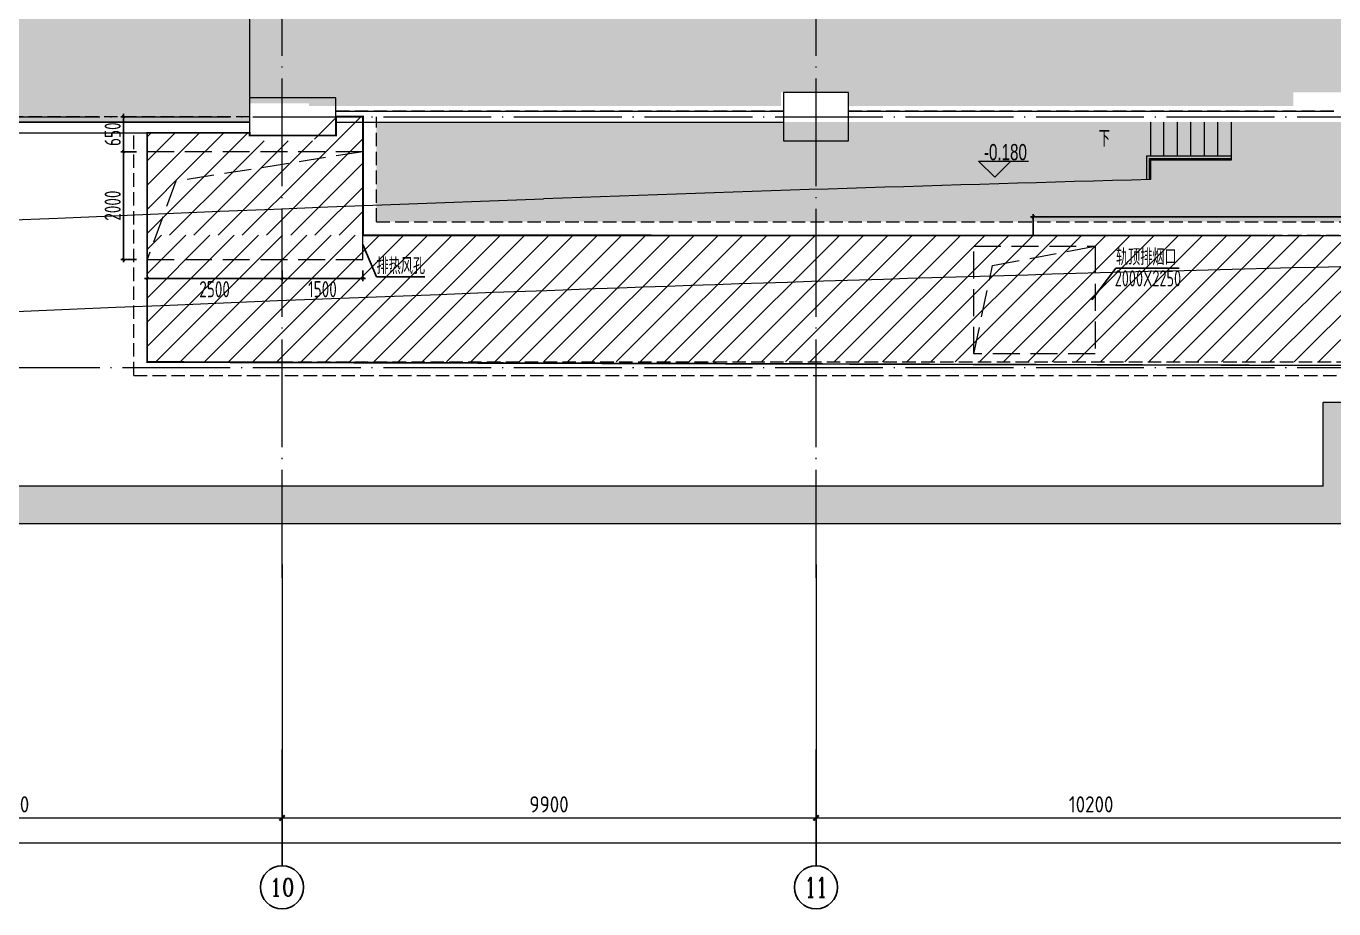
# Model space of a CAD drawing. Extents: x 4 to 13611208, y -605838 to 574722.
# Drawn here: x 13182854 to 13207097, y -28853 to -12481 of the extents above; entities that cross this region are included whole.
import ezdxf
from ezdxf.enums import TextEntityAlignment as Align

# ---------------------------------------------------------------- set-up
doc = ezdxf.new("R2010")
doc.units = 0
doc.header["$LTSCALE"] = 1000
doc.header["$MEASUREMENT"] = 0
doc.linetypes.add('DASH', pattern=[0.35, 0.25, -0.1])
doc.linetypes.add('DOTE', pattern=[2.4200000000000004, 2, -0.2, 0.02, -0.2])
for name, color, linetype, lineweight in [('1-环控专业', 8, 'Continuous', 5), ('SDF-风管', 3, 'Continuous', 20), ('建筑底图', 8, 'Continuous', 13)]:
    doc.layers.add(name, color=color, linetype=linetype, lineweight=lineweight)
for name, color, linetype in [('AXIS', 3, 'Continuous'), ('AXIS_TEXT', 7, 'Continuous'), ('SDF-标注', 7, 'Continuous')]:
    doc.layers.add(name, color=color, linetype=linetype)
doc.styles.add('67', font='gbenor.shx', dxfattribs={"width": 0.7, "bigfont": 'hztxt.shx'})
doc.styles.add('_TCH_AXIS', font='COMPLEX', dxfattribs={"bigfont": 'GBCBIG'})
doc.styles.add('C', font='HZTXT_E', dxfattribs={"width": 0.7, "bigfont": 'HZTXT'})
doc.styles.add('COMPLEX', font='hztxt_e.shx', dxfattribs={"width": 0.6, "bigfont": 'HZTXT.shx'})
doc.styles.add('DIM_FONT', font='gbenor.shx', dxfattribs={"bigfont": 'gbcbig.shx'})
doc.styles.add('du', font='gbenor.shx', dxfattribs={"width": 0.8, "bigfont": 'hztxt.shx'})
doc.dimstyles.new('67', dxfattribs={"dimscale": 100, "dimtxt": 3, "dimasz": 0.5, "dimexe": 0.5, "dimexo": 2, "dimgap": 0.5, "dimtad": 2, "dimdec": 0, "dimrnd": 5, "dimzin": 0, "dimdsep": 46, "dimtxsty": 'du', "dimblk": 'ARCHTICK', "dimcen": 0, "dimdle": 0.5, "dimclrd": 256, "dimclre": 256, "dimclrt": 256, "dimazin": 0, "dimtfac": 1, "dimtdec": 0, "dimtix": 1, "dimtmove": 2, "dimatfit": 3, "dimfxl": 100, "dimtolj": 1, "dimtzin": 0, "dimlwd": -1, "dimlwe": -1, "dimarcsym": 0})
doc.dimstyles.new('_TCH_ARCH&&100', dxfattribs={"dimtxt": 300, "dimasz": 100, "dimexe": 100, "dimexo": 100, "dimgap": 100, "dimtad": 1, "dimdec": 0, "dimzin": 0, "dimdsep": 46, "dimtxsty": 'DIM_FONT', "dimblk": 'ARCHTICK', "dimcen": 0.09, "dimclrd": 3, "dimclre": 3, "dimclrt": 7, "dimaunit": 1, "dimazin": 2, "dimtfac": 1, "dimtdec": 0, "dimtix": 1, "dimtmove": 2, "dimatfit": 3, "dimfxl": 1, "dimtolj": 1, "dimtzin": 0, "dimlwd": 18, "dimlwe": 18, "dimarcsym": 0})
pattern_1 = [(90, (793255.255710341, 9.353971108794212e-08), (-329.9556, 2.020395347003722e-14), [190.5, -381]), (210, (793255.255710341, 9.353971108794212e-08), (164.9777999999999, -285.7499317209367), [190.5, -381]), (150, (793255.255710341, 190.5000000935397), (-164.9778000000001, -285.7499317209367), [190.5, -381])]
pattern_2 = [(45, (0, 0), (-224.5064030267288, 224.5064030267288), [])]
pattern_3 = [(90, (793255.255710341, 9.354334906674922e-08), (-329.9556, 2.020395347003722e-14), [190.5, -381]), (210, (793255.255710341, 9.354334906674922e-08), (164.9777999999999, -285.7499317209367), [190.5, -381]), (150, (793255.255710341, 190.5000000935433), (-164.9778000000001, -285.7499317209367), [190.5, -381])]

# ---------------------------------------------------------------- blocks, each defined once
blk = doc.blocks.new('_ArchTick')
at = {"color": 0, "linetype": 'ByBlock', "const_width": 0.4}
blk.add_lwpolyline([(-0.5, -0.5), (0.5, 0.5)], dxfattribs=at)
blk = doc.blocks.new('*D1363')
at = {"layer": 'AXIS', "color": 3, "lineweight": 18}
for p, q in [((13177397.40142891, -22465.24999990696), (13177397.40142891, -27264.49999990631)), ((13187597.36620496, -22465.24999990677), (13187597.36620496, -27264.49999990631)), ((13177397.40142891, -27164.49999990631), (13187597.36620496, -27164.49999990631))]:
    blk.add_line(p, q, dxfattribs=at)
at = {"layer": 'AXIS', "color": 3, "lineweight": 18, "xscale": 100, "yscale": 100, "zscale": 100, "rotation": 180}
blk.add_blockref('_ArchTick', (13177397.40142891, -27164.49999990631), dxfattribs=at)
at = {"layer": 'AXIS', "color": 3, "lineweight": 18, "xscale": 100, "yscale": 100, "zscale": 100}
blk.add_blockref('_ArchTick', (13187597.36620496, -27164.49999990631), dxfattribs=at)
at = {"layer": 'AXIS', "color": 7, "insert": (13182497.38381694, -26914.49999990631), "char_height": 300, "attachment_point": 5, "style": 'DIM_FONT'}
blk.add_mtext('\\A1;10200', dxfattribs=at)
blk = doc.blocks.new('*D1362')
at = {"layer": 'AXIS', "color": 3, "lineweight": 18}
for p, q in [((13187597.36620496, -22465.24999990677), (13187597.36620496, -27264.49999990613)), ((13197497.36620495, -22465.24999990659), (13197497.36620495, -27264.49999990613)), ((13187597.36620496, -27164.49999990613), (13197497.36620495, -27164.49999990613))]:
    blk.add_line(p, q, dxfattribs=at)
at = {"layer": 'AXIS', "color": 3, "lineweight": 18, "xscale": 100, "yscale": 100, "zscale": 100, "rotation": 180}
blk.add_blockref('_ArchTick', (13187597.36620496, -27164.49999990613), dxfattribs=at)
at = {"layer": 'AXIS', "color": 3, "lineweight": 18, "xscale": 100, "yscale": 100, "zscale": 100}
blk.add_blockref('_ArchTick', (13197497.36620495, -27164.49999990613), dxfattribs=at)
at = {"layer": 'AXIS', "color": 7, "insert": (13192547.36620496, -26914.49999990613), "char_height": 300, "attachment_point": 5, "style": 'DIM_FONT'}
blk.add_mtext('\\A1;9900', dxfattribs=at)
blk = doc.blocks.new('*D1361')
at = {"layer": 'AXIS', "color": 3, "lineweight": 18}
for p, q in [((13197497.36620495, -22465.24999990659), (13197497.36620495, -27264.49999990594)), ((13207697.36620975, -22465.24999990641), (13207697.36620975, -27264.49999990594)), ((13197497.36620495, -27164.49999990594), (13207697.36620975, -27164.49999990594))]:
    blk.add_line(p, q, dxfattribs=at)
at = {"layer": 'AXIS', "color": 3, "lineweight": 18, "xscale": 100, "yscale": 100, "zscale": 100, "rotation": 180}
blk.add_blockref('_ArchTick', (13197497.36620495, -27164.49999990594), dxfattribs=at)
at = {"layer": 'AXIS', "color": 3, "lineweight": 18, "xscale": 100, "yscale": 100, "zscale": 100}
blk.add_blockref('_ArchTick', (13207697.36620975, -27164.49999990594), dxfattribs=at)
at = {"layer": 'AXIS', "color": 7, "insert": (13202597.36620735, -26914.49999990594), "char_height": 300, "attachment_point": 5, "style": 'DIM_FONT'}
blk.add_mtext('\\A1;10200', dxfattribs=at)
blk = doc.blocks.new('*D1348')
at = {"layer": 'AXIS', "color": 3, "lineweight": 18}
for p, q in [((13170947.36620495, -22465.24999990768), (13170947.36620495, -27728.99999999441)), ((13300397.36620495, -22465.24999990626), (13300397.36620495, -27728.99999999441)), ((13170947.36620495, -27628.99999999441), (13300397.36620495, -27628.99999999441))]:
    blk.add_line(p, q, dxfattribs=at)
at = {"layer": 'AXIS', "color": 3, "lineweight": 18, "xscale": 100, "yscale": 100, "zscale": 100, "rotation": 180}
blk.add_blockref('_ArchTick', (13170947.36620495, -27628.99999999441), dxfattribs=at)
at = {"layer": 'AXIS', "color": 3, "lineweight": 18, "xscale": 100, "yscale": 100, "zscale": 100}
blk.add_blockref('_ArchTick', (13300397.36620495, -27628.99999999441), dxfattribs=at)
at = {"layer": 'AXIS', "color": 7, "insert": (13235672.36620495, -27378.99999999441), "char_height": 300, "attachment_point": 5, "style": 'DIM_FONT'}
blk.add_mtext('\\A1;129450', dxfattribs=at)
blk = doc.blocks.new('_FZH')
blk.add_lwpolyline([(-0.5, -0.5), (0.5, -0.5), (0.5000000000000001, 0.5), (-0.4999999999999999, 0.5)], close=True)
blk = doc.blocks.new('_AXISO')
blk.add_circle((0, 0), 0.5)
at = {"layer": 'AXIS_TEXT', "style": 'COMPLEX', "width": 1.041666666666667}
blk.add_attdef('A', text='', height=0.56, dxfattribs=at).set_placement((-0.25, -0.28), (0.25, -0.28), align=Align.FIT)
blk = doc.blocks.new('*D656')
at = {"layer": 'SDF-标注', "ltscale": 0.5, "transparency": 16777216}
for p, q in [((13201522.36620496, -16360.25981072668), (13201522.36620496, -15967.9000931154)), ((13260272.36620496, -16360.25981072668), (13260272.36620496, -15967.9000931154)), ((13201472.36620496, -16017.9000931154), (13260322.36620496, -16017.9000931154))]:
    blk.add_line(p, q, dxfattribs=at)
at = {"layer": 'SDF-标注', "ltscale": 0.5, "transparency": 16777216, "xscale": 50, "yscale": 50, "zscale": 50, "rotation": 180}
blk.add_blockref('_ArchTick', (13201522.36620496, -16017.9000931154), dxfattribs=at)
at = {"layer": 'SDF-标注', "ltscale": 0.5, "transparency": 16777216, "xscale": 50, "yscale": 50, "zscale": 50}
blk.add_blockref('_ArchTick', (13260272.36620496, -16017.9000931154), dxfattribs=at)
at = {"layer": 'SDF-标注', "ltscale": 0.5, "transparency": 16777216, "insert": (13230897.36620496, -15817.9000931154), "char_height": 300, "attachment_point": 5, "style": 'du'}
blk.add_mtext('\\A1;58750', dxfattribs=at)
blk = doc.blocks.new('*D1395')
at = {"layer": 'SDF-标注', "ltscale": 0.5, "transparency": 16777216}
for p, q in [((13185047.36620488, -17160.62990536327), (13187647.36620496, -17160.62990536327)), ((13185097.36620488, -17010.25981072657), (13185097.36620488, -17210.62990536327)), ((13187597.36620496, -17010.25981072653), (13187597.36620496, -17210.62990536327))]:
    blk.add_line(p, q, dxfattribs=at)
at = {"layer": 'SDF-标注', "ltscale": 0.5, "transparency": 16777216, "xscale": 50, "yscale": 50, "zscale": 50, "rotation": 180}
blk.add_blockref('_ArchTick', (13185097.36620488, -17160.62990536327), dxfattribs=at)
at = {"layer": 'SDF-标注', "ltscale": 0.5, "transparency": 16777216, "xscale": 50, "yscale": 50, "zscale": 50}
blk.add_blockref('_ArchTick', (13187597.36620496, -17160.62990536327), dxfattribs=at)
at = {"layer": 'SDF-标注', "ltscale": 0.5, "transparency": 16777216, "insert": (13186347.36620492, -17360.62990536327), "char_height": 300, "attachment_point": 5, "style": 'du'}
blk.add_mtext('\\A1;2500', dxfattribs=at)
blk = doc.blocks.new('*D1396')
at = {"layer": 'SDF-标注', "ltscale": 0.5, "transparency": 16777216}
for p, q in [((13187547.36620496, -17160.62990536327), (13189147.36620898, -17160.62990536327)), ((13187597.36620496, -17010.25981072653), (13187597.36620496, -17210.62990536327)), ((13189097.36620898, -17010.25981072616), (13189097.36620898, -17210.62990536327))]:
    blk.add_line(p, q, dxfattribs=at)
at = {"layer": 'SDF-标注', "ltscale": 0.5, "transparency": 16777216, "xscale": 50, "yscale": 50, "zscale": 50, "rotation": 180}
blk.add_blockref('_ArchTick', (13187597.36620496, -17160.62990536327), dxfattribs=at)
at = {"layer": 'SDF-标注', "ltscale": 0.5, "transparency": 16777216, "xscale": 50, "yscale": 50, "zscale": 50}
blk.add_blockref('_ArchTick', (13189097.36620898, -17160.62990536327), dxfattribs=at)
at = {"layer": 'SDF-标注', "ltscale": 0.5, "transparency": 16777216, "insert": (13188347.36620697, -17360.62990536327), "char_height": 300, "attachment_point": 5, "style": 'du'}
blk.add_mtext('\\A1;1500', dxfattribs=at)
blk = doc.blocks.new('*D1397')
at = {"layer": 'SDF-标注', "ltscale": 0.5, "transparency": 16777216}
for p, q in [((13184897.36637817, -14160.26091447416), (13184608, -14160.26091447416)), ((13184658, -14860.25981072656), (13184658, -14110.26091447416)), ((13184897.36620488, -14810.25981072656), (13184608, -14810.25981072656))]:
    blk.add_line(p, q, dxfattribs=at)
at = {"layer": 'SDF-标注', "ltscale": 0.5, "transparency": 16777216, "xscale": 50, "yscale": 50, "zscale": 50}
for p, rotation in [((13184658, -14160.26091447416), 90), ((13184658, -14810.25981072656), 270)]:
    blk.add_blockref('_ArchTick', p, dxfattribs=dict(at, rotation=rotation))
at = {"layer": 'SDF-标注', "ltscale": 0.5, "transparency": 16777216, "insert": (13184458, -14485.26036259824), "char_height": 300, "attachment_point": 5, "rotation": 90, "style": 'du'}
blk.add_mtext('\\A1;650', dxfattribs=at)
blk = doc.blocks.new('*D1398')
at = {"layer": 'SDF-标注', "ltscale": 0.5, "transparency": 16777216}
for p, q in [((13184658, -14760.25981072656), (13184658, -16860.25981072616)), ((13184897.36620488, -14810.25981072656), (13184608, -14810.25981072656)), ((13184897.36620488, -16810.25981072616), (13184608, -16810.25981072616))]:
    blk.add_line(p, q, dxfattribs=at)
at = {"layer": 'SDF-标注', "ltscale": 0.5, "transparency": 16777216, "xscale": 50, "yscale": 50, "zscale": 50}
for p, rotation in [((13184658, -14810.25981072656), 90), ((13184658, -16810.25981072616), 270)]:
    blk.add_blockref('_ArchTick', p, dxfattribs=dict(at, rotation=rotation))
at = {"layer": 'SDF-标注', "ltscale": 0.5, "transparency": 16777216, "insert": (13184458, -15810.25981072424), "char_height": 300, "attachment_point": 5, "rotation": 90, "style": 'du'}
blk.add_mtext('\\A1;2000', dxfattribs=at)

msp = doc.modelspace()

# ---------------------------------------------------------------- hatches: boundary and pattern name
at = {"layer": '建筑底图'}
h = msp.add_hatch(dxfattribs=at)
h.set_pattern_fill('钢筋混凝土', color=8, scale=100, style=0)
h.set_pattern_definition([(45, (793255.255710341, 9.353971108794212e-08), (-176.7766952966369, 176.7766952966369), []), (49.99999999999999, (793255.255710341, 9.353971108794212e-08), (717.2601826007534, -62.75213498259511), [75, -825]), (355, (793255.255710341, 9.353971108794212e-08), (-138.751333613, 752.1921337000118), [60, -660]), (100.4514, (793315.0273903403, -5.229339906480163), (578.5093817140216, 689.4395420609536), [63.74019000000001, -701.142112]), (46.18420000000001, (793255.255710341, 200.0000000935397), (1067.241048625644, -165.5190143290181), [112.5, -1237.5]), (96.6356, (793344.1924553402, 186.2066930935252), (934.6627055487033, 974.1178709004417), [95.610288, -1051.713]), (351.1842, (793255.255710341, 200.0000000935397), (934.6619451336272, 974.1186009253246), [90, -990]), (21, (793355.255710341, 150.0000000935397), (596.9070521184617, -402.6188906653388), [75, -825]), (326.0000000000001, (793355.255710341, 150.0000000935397), (243.3153319215817, 725.150045046853), [60, -660]), (71.4514, (793404.9979433417, 116.4483940935461), (840.22262858149, 322.5304967099524), [63.74019000000001, -701.142112]), (37.50000000000001, (793255.255710341, 9.353971108794212e-08), (12.15985531729067, 332.8938538313115), [0, -652, 0, -670, 0, -662.5]), (7.499999999999999, (793255.255710341, 9.353971108794212e-08), (263.0695374421486, 394.4117118823602), [0, -382, 0, -637, 0, -252.5]), (327.5, (793032.255710341, 9.353971108794212e-08), (533.822436172409, -22.55487173437976), [0, -250, 0, -780, 0, -1035]), (317.5, (792932.255710341, 9.353971108794212e-08), (583.1861693423863, 100.1049823323177), [0, -325, 0, -518, 0, -735])])
h.paths.add_polyline_path([(13122497.36620419, -13710.25820126227), (13121697.36620419, -13710.25820065587), (13121697.36620419, -15460.25820067333), (13121787.35943087, -17303.43082102417), (13122586.46983724, -17265.69239822362), (13122497.36620419, -15440.73975604289)])
h.paths.add_polyline_path([(13121697.36620419, -4210.258200814424), (13122497.36620419, -4210.258200716286), (13122497.36620419, -2478.869270568539), (13122573.51881668, -843.4888065858395), (13121774.38467709, -806.2766383931157), (13121697.36620419, -2460.250577065919)])
h.paths.add_polyline_path([(13168947.36620496, -21010.2592780806), (13168947.36620496, -21710.2592780806), (13207597.36620495, -21710.2592780806), (13207597.36620495, -20160.2592780806), (13281197.3662227, -20160.2592780806), (13281197.3662227, -19460.2592780806), (13206897.36620495, -19460.2592780806), (13206897.36620495, -21010.2592780806)])
h.paths.add_polyline_path([(13168947.36620496, 3789.739490638894), (13168947.36620496, 3089.739490638894), (13206897.36620495, 3089.739490638894), (13206897.36620495, 1539.739490638894), (13281197.3662227, 1539.739490638894), (13281197.3662227, 2239.73949063773), (13207597.36620495, 2239.739490638894), (13207597.36620495, 3789.739490638894)])
h.paths.add_polyline_path([(13473697.36620495, -4551.354639497644), (13472897.36620495, -4551.354639497877), (13472897.36620495, -13160.2582006767), (13473697.36620495, -13160.25820067694)])
h.paths.add_polyline_path([(13473697.36620495, 2261.890516709012), (13472897.36620495, 2261.890516709012), (13472897.36620495, 2248.645360501891), (13473697.36620495, 2248.645360501774)])
h.paths.add_polyline_path([(13354022.36620496, 889.7394907393027), (13354022.36620496, 1039.739490739303), (13354172.36620496, 1039.739490739303), (13354172.36620496, 889.7394907394773), (13376672.36620316, 889.7394907708513), (13376672.36620316, 1039.739490770851), (13376822.36620316, 1039.739490770851), (13376822.36620317, 889.7394907710259), (13398547.36620317, 889.7394908013521), (13398547.36620317, 1039.739490801294), (13398697.36620317, 1039.739490801294), (13398697.36620317, 889.7394908015267), (13422497.36620496, 889.7394908347051), (13422497.36620496, 1089.739490834705), (13453297.36620495, 1089.739490877662), (13453297.36620495, 1789.739490877371), (13421797.36620496, 1789.739490833541), (13421797.36620496, 1589.739490833541), (13349146.25571034, 1589.739490732376), (13349146.25571034, 889.7394907324924)])
h.paths.add_polyline_path([(13332922.36620316, 889.7394907099078), (13332922.36620317, 1039.739490709908), (13333072.36620317, 1039.739490709908), (13333072.36620316, 889.7394907101407), (13349146.25571034, 889.7394907324924), (13349146.25571034, 1589.739490732376), (13311597.3662227, 1589.739490680106), (13311597.3662227, 889.7394906802801)])
h.paths.add_polyline_path([(13332922.36619556, -18960.2586803427), (13332922.36619556, -18810.25868034275), (13311597.3662227, -18810.25893015671), (13311597.3662227, -19510.25893015688), (13349146.25571034, -19510.25849028636), (13349146.25571034, -18810.25849028624), (13333072.36619556, -18810.25867858552), (13333072.36619556, -18960.2586803427)])
h.paths.add_polyline_path([(13376672.36619555, -18960.25868034275), (13376672.36619555, -18810.25816782867), (13354172.36619734, -18810.25843140733), (13354172.36619734, -18960.25868034275), (13354022.36619734, -18960.25868034275), (13354022.36619734, -18810.2584331645), (13349146.25571034, -18810.25849028624), (13349146.25571034, -19510.25849028636), (13438197.36620496, -19510.25744708761), (13438197.36620496, -19710.25744708761), (13453297.36620495, -19710.25727019669), (13453297.36620496, -19010.25727019686), (13438897.36620496, -19010.2574388872), (13438897.36620496, -18810.2574388872), (13436422.61763484, -18810.25746787793), (13436422.61763485, -18960.25868034275), (13436272.61763484, -18960.25868034275), (13436272.61763484, -18810.25746963511), (13433472.0244257, -18810.25750244292), (13433472.0244257, -18960.25868034275), (13433322.0244257, -18960.25868034275), (13433322.0244257, -18810.25750420016), (13430973.36619734, -18810.25753171375), (13430973.36619734, -18960.25868034275), (13430823.36619734, -18960.25868034275), (13430823.36619734, -18810.25753347093), (13420572.36619787, -18810.2576535574), (13420572.36619787, -18960.2576535574), (13420422.36619787, -18960.2576535574), (13420422.36619787, -18810.25765531458), (13376822.36619555, -18810.25816607149), (13376822.36619555, -18960.25868034275)])
h = msp.add_hatch(dxfattribs=at)
h.set_pattern_fill('HEX', color=8, scale=200, angle=90, style=0)
h.set_pattern_definition(pattern_1)
h.paths.add_polyline_path([(13215197.36620498, -8260.258851945691), (13215197.36620498, -12260.25885194569), (13211197.36620498, -12260.25885194569), (13211197.36620498, -8260.258851945691)], flags=16)
h.paths.add_polyline_path([(13185097.09727097, -3760.259810726566), (13186997.40145119, -3760.259810726566), (13186997.40145119, -3660.259810726566), (13177997.40145119, -3660.258200482524), (13177997.40145119, -4010.259758424771), (13176997.40142892, -4010.259758424771), (13176997.40142892, -13910.25741135242), (13177997.40142855, -13910.25741135242), (13177997.40142855, -14260.25741135242), (13186997.40140459, -14260.25981072657), (13186997.40140459, -13910.25981072668), (13188097.40140459, -13910.25981072668), (13188097.4014046, -13960.25944661541), (13196847.36620462, -13960.25820061791), (13196847.3662046, -13710.25820061885), (13198097.36620497, -13710.25820063456), (13198097.36620492, -13960.25820060278), (13206347.36620458, -13960.2582006029), (13206347.36620458, -13710.2590513145), (13207497.36620493, -13710.25905131298), (13207497.36620494, -13960.25820059964), (13214797.36620501, -13960.25820058287), (13214797.62177637, -13710.25908148574), (13215997.36620496, -13710.25911072671), (13215997.36620499, -13960.25820058974), (13221897.36620501, -13960.25820062385), (13221897.36620505, -13710.25911071996), (13223097.36620495, -13710.25911072671), (13223097.36620501, -13960.25820058206), (13230197.3662046, -13960.25820062874), (13230197.36620459, -13910.25908195827), (13230197.36620459, -4010.258200366225), (13230197.3662046, -3960.258200370998), (13223097.36620495, -3960.258200392534), (13223097.36620495, -4210.258200386364), (13221897.36620495, -4210.258200386364), (13221897.36620495, -3960.258200394979), (13215997.36620495, -3960.258200404875), (13215997.36620495, -4210.258200386714), (13214797.36620498, -4210.258200388227), (13214797.36620497, -3960.258200408018), (13208297.36620974, -3960.258200406097), (13208297.36620974, -4210.258230455453), (13207097.36620975, -4210.258230461215), (13207097.36620467, -3860.259311080386), (13198097.36619416, -3860.259311102389), (13198097.36619923, -4210.258200444106), (13196897.36619923, -4210.258200436074), (13196897.36619923, -3960.258200436539), (13192997.40144607, -3960.258200444514), (13192997.40144607, -6710.25814800692), (13185097.09727097, -6710.25814800692)])
h = msp.add_hatch(dxfattribs=at)
h.set_pattern_fill('HEX', color=8, scale=200, angle=90, style=0)
h.set_pattern_definition(pattern_3)
h.paths.add_polyline_path([(13215197.36620498, -8260.258851945688), (13215197.36620498, -12260.25885194569), (13211197.36620498, -12260.25885194569), (13211197.36620498, -8260.258851945688)], flags=16)
h.paths.add_polyline_path([(13185097.36620488, -3760.259810726561), (13186997.40145119, -3760.259810726562), (13186997.40145119, -3660.259810726562), (13177997.40145119, -3660.25820048252), (13177997.40145119, -4010.259758424767), (13176997.40142892, -4010.259758424767), (13176997.40142892, -13910.25741135241), (13177997.40142855, -13910.25741135241), (13177997.40142855, -14260.25741135241), (13186997.40140459, -14260.25981072656), (13186997.40140459, -13910.25981072668), (13188097.40140459, -13910.25981072668), (13188097.4014046, -13960.25944661541), (13196847.36620462, -13960.25820061791), (13196847.3662046, -13710.25820061884), (13198097.36620497, -13710.25820063456), (13198097.36620492, -13960.25820060278), (13206347.36620458, -13960.25820060289), (13206347.36620458, -13710.25905131449), (13207497.36620493, -13710.25905131298), (13207497.36620494, -13960.25820059963), (13214797.36620501, -13960.25820058287), (13214797.62177637, -13710.25908148574), (13215997.36620496, -13710.2591107267), (13215997.36620499, -13960.25820058974), (13221897.36620501, -13960.25820062385), (13221897.36620505, -13710.25911071995), (13223097.36620495, -13710.2591107267), (13223097.36620501, -13960.25820058205), (13230197.3662046, -13960.25820062874), (13230197.36620459, -13910.25908195827), (13230197.36620459, -4010.258200366221), (13230197.3662046, -3960.258200370994), (13223097.36620495, -3960.258200392531), (13223097.36620495, -4210.258200386361), (13221897.36620495, -4210.258200386361), (13221897.36620495, -3960.258200394976), (13215997.36620495, -3960.258200404871), (13215997.36620495, -4210.25820038671), (13214797.36620498, -4210.258200388223), (13214797.36620497, -3960.258200408014), (13208297.36620974, -3960.258200406068), (13208297.36620974, -4210.258230455423), (13207097.36620975, -4210.258230461197), (13207097.36620467, -3860.259311080361), (13198097.36619416, -3860.259311102382), (13198097.36619923, -4210.258200444103), (13196897.36619923, -4210.25820043607), (13196897.36619923, -3960.258200436536), (13192997.40144607, -3960.258200444521), (13192997.40144607, -6460.259810726682), (13185097.36620488, -6460.259810726681)])
at = {"layer": '建筑底图', "linetype": 'DASH'}
h = msp.add_hatch(dxfattribs=at)
h.set_pattern_fill('ANSI31', color=8, scale=200, style=0)
h.set_pattern_definition(pattern_2)
h.paths.add_polyline_path([(13189097.36620898, -15160.25981072657), (13189097.36620898, -14160.25981072668), (13188197.40140497, -14160.25820063171), (13188197.40140497, -14610.25981072668), (13186997.40140496, -14610.25981072668), (13186997.40140496, -14460.25659119297), (13185097.36620693, -14460.25659119297), (13185097.36620283, -15160.25981072657)])
at = {"layer": '建筑底图'}
h = msp.add_hatch(dxfattribs=at)
h.set_pattern_fill('HEX', color=8, scale=200, angle=90, style=0)
h.set_pattern_definition(pattern_1)
h.paths.add_polyline_path([(13230197.36622487, -16110.25988372561), (13189347.36620898, -16110.25988372561), (13189347.36620898, -14260.25981072837), (13230197.36620491, -14260.25820056489)])
h = msp.add_hatch(dxfattribs=at)
h.set_pattern_fill('HEX', color=8, scale=200, angle=90, style=0)
h.set_pattern_definition(pattern_3)
h.paths.add_polyline_path([(13230197.36622487, -16110.2598837256), (13189347.36620898, -16110.2598837256), (13189347.36620898, -14260.25981072836), (13230197.36620491, -14260.25820056489)])
at = {"layer": '建筑底图', "linetype": 'DASH'}
h = msp.add_hatch(dxfattribs=at)
h.set_pattern_fill('ANSI31', color=8, scale=200, style=0)
h.set_pattern_definition(pattern_2)
h.paths.add_polyline_path([(13189097.36620898, -16360.26036519621), (13185097.36620488, -16360.26036519621), (13185097.36620488, -15160.25981072657), (13189097.36620898, -15160.25981072657)])
h = msp.add_hatch(dxfattribs=at)
h.set_pattern_fill('ANSI31', color=8, scale=200, style=0)
h.set_pattern_definition([(45, (793255.255710341, 9.353971108794212e-08), (-224.5064030267288, 224.5064030267288), [])])
h.paths.add_polyline_path([(13265397.36620496, -18710.25946875202), (13265397.36620496, -16360.25947137165), (13185097.36620283, -16360.26040034048), (13185097.36620693, -18710.26040034048)])
h = msp.add_hatch(dxfattribs=at)
h.set_pattern_fill('ANSI31', color=8, scale=200, style=0)
h.set_pattern_definition([(45, (793255.255710341, 9.354334906674922e-08), (-224.5064030267288, 224.5064030267288), [])])
h.paths.add_polyline_path([(13265397.36620496, -18710.25946875199), (13265397.36620496, -16360.25947137166), (13185097.36620283, -16360.26040034048), (13185097.36620693, -18710.26040034048)])

# ---------------------------------------------------------------- linework, layer by layer
at = {"layer": '1-环控专业', "color": 8, "linetype": 'DASH'}
for p, q in [((13189097.36620898, -16360.26036519621), (13189097.36620898, -14160.2582006302)), ((13184847.36620488, -18960.26040326868), (13184847.36620488, -14460.25659119734)), ((13185097.36620488, -18710.26040034002), (13185097.36620488, -14460.25659119693))]:
    msp.add_line(p, q, dxfattribs=at)
at = {"layer": 'AXIS'}
for p, q in [((13187597.36620496, -25898.00000000411), (13187597.36620496, -28052.5)), ((13197497.36620495, -25898.00000000473), (13197497.36620495, -28052.5))]:
    msp.add_line(p, q, dxfattribs=at)
at = {"layer": 'SDF-标注', "ltscale": 0.5}
for p, q in [((13189347.40536584, -17133.66384974692), (13189093, -16529.75981072657)), ((13203056.37895516, -16968.6638500953), (13202611.83979427, -17560.25981072668)), ((13203056.37895516, -16968.6638500953), (13204231.67551024, -16968.6638500953)), ((13189347.40536584, -17133.66384974692), (13190244, -17133.66384974692))]:
    msp.add_line(p, q, dxfattribs=at)
at = {"layer": 'SDF-风管', "const_width": 35}
msp.add_lwpolyline([(13185097.09488506, -14460.2565908485), (13186997.13013173, -14460.2565908464), (13186997.13013173, -14510.26061557938), (13188597.13013173, -14510.26061557938), (13188597.13013173, -14160.26061557938), (13189097.09488916, -14160.25820028182), (13189097.09491493, -16360.26036484784), (13265397.09488513, -16360.25947102322), (13265397.09488514, -18710.25946809468), (13185097.09488506, -18710.26039999165), (13185097.09488506, -14460.2565908485)], dxfattribs=at)
at = {"layer": '建筑底图', "color": 8, "linetype": 'DOTE'}
for p, q in [((13187597.36620496, -22710.2592780806), (13187597.36620496, 3889.739490877837)), ((13197497.36620495, -22710.2592780806), (13197497.36620495, 3889.739490877837)), ((13119297.36620771, -14160.25981072657), (13232280.86620496, -14160.25981072657)), ((13119297.36620771, -18810.25981072657), (13332922.36619556, -18810.25981072662))]:
    msp.add_line(p, q, dxfattribs=at)
at = {"layer": '建筑底图', "color": 8}
for p, q in [((13188597.40145155, -14060.2598107303), (13196897.36620494, -14060.25981072371)), ((13198097.36620497, -14060.25981072667), (13207097.36620975, -14060.25981072166)), ((13177997.40142892, -14260.25659121002), (13186997.40145155, -14260.25659119539)), ((13188597.40145155, -14260.25981072966), (13196897.36620494, -14260.25981072593)), ((13203697.36617564, -14260.2597288547), (13203697.36620976, -14885.26303141261)), ((13203947.36631297, -14885.26303141261), (13203947.36631297, -14260.26303138753)), ((13204197.36631297, -14885.26303141261), (13204197.36631297, -14260.26303138753)), ((13204447.36631298, -14885.26303141261), (13204447.36631297, -14260.26303138753)), ((13204697.36631297, -14885.26303141261), (13204697.36631297, -14260.26303138753)), ((13204947.36631296, -14885.26303141261), (13204947.36631297, -14260.26303138753)), ((13205197.36631297, -14960.26303141413), (13205197.36631297, -14260.26303138753)), ((13177997.40142892, -14460.25659120923), (13186997.40145155, -14460.25659119432)), ((13200810, -15284), (13200510, -14984)), ((13200510, -14984), (13201438.75, -14984)), ((13200810, -15284), (13201110, -14984)), ((13203622.36620976, -14885.26303141261), (13205197.36631297, -14885.26303141261)), ((13203622.36620976, -14885.26303141261), (13203622.36620976, -15328.94250286213)), ((13203672.36620976, -14935.26303141261), (13203672.36620976, -15327.59408030129)), ((13203672.36620976, -14935.26303141261), (13205197.36631297, -14935.26303141261)), ((13203697.36620975, -14935.26303141261), (13203697.36620976, -14960.26303141413)), ((13203697.36620976, -14960.26303141261), (13205197.36631297, -14960.26303141261)), ((13203697.36620976, -14960.26303141261), (13203697.36620976, -15326.92065001588)), ((13203947.36631297, -14960.26303141413), (13203947.36631297, -14935.26303141261)), ((13204197.36631297, -14960.26303141413), (13204197.36631297, -14935.26303141261)), ((13204447.36631297, -14960.26303141413), (13204447.36631297, -14935.26303141261)), ((13204697.36631297, -14960.26303141413), (13204697.36631297, -14935.26303141261)), ((13204947.36631297, -14960.26303141413), (13204947.36631297, -14935.26303141261)), ((13206897.36620495, -21010.2592780806), (13206897.36620495, -19460.2592780806)), ((13305597.3673149, -19460.2592780806), (13206897.36620495, -19460.2592780806)), ((13206897.36620495, -21010.2592780806), (13167747.36620495, -21010.2592780806)), ((13207597.36620495, -21710.2592780806), (13168947.36620495, -21710.2592780806))]:
    msp.add_line(p, q, dxfattribs=at)
at = {"layer": '建筑底图', "color": 8, "linetype": 'DASH'}
for p, q in [((13189347.36620898, -16110.26036226755), (13189347.36620898, -14160.25820062979)), ((13189347.36620898, -16110.26036226755), (13270747.36621345, -16110.25940869848)), ((13189097.36620898, -16360.26036519621), (13270747.36621528, -16360.25940869848)), ((13185097.36620488, -18710.2604120546), (13265647.36620763, -18710.25946844299)), ((13184847.36620488, -18960.26041498326), (13265647.36620789, -18960.25946844299))]:
    msp.add_line(p, q, dxfattribs=at)
msp.add_lwpolyline([(13207097.36620974, -14060.25981072075), (13198097.36620529, -14060.25981072523), (13198097.36620534, -13710.25820058427), (13196897.36620502, -13710.25820057193), (13196897.36620496, -14060.25981072546), (13188597.40145157, -14060.25981072924), (13188597.40147415, -13810.26061592775), (13186997.40147419, -13810.26061592775), (13186997.40140496, -14160.26142101805), (13177997.40142892, -14160.2590216439), (13177997.40142892, -13810.26063087239), (13176997.40142892, -13810.26063087239), (13176997.40142892, -4010.259758424771), (13177997.40145156, -4010.259758424771), (13177997.40145156, -3560.259810774005), (13186997.40145156, -3560.261421018047), (13186997.40145156, -4110.259758396947), (13188597.36625154, -4110.259758392756), (13188597.40145156, -3860.260021242779), (13196897.36619986, -3860.259810726857), (13196897.36619924, -4210.256590182602), (13198097.36619923, -4210.256590190984), (13198097.36619986, -3860.259539356339), (13207097.36620975, -3860.259082826378)], dxfattribs=at)
at = {"layer": '建筑底图', "color": 8}
msp.add_lwpolyline([(13177997.40142892, -11460.25820063049), (13186997.40142892, -11460.25820063049), (13186997.40142892, -14260.25820063049), (13177997.40142892, -14260.25820063049)], close=True, dxfattribs=at)
for points, format in [([(13203697.3661927, -14572.76138013366, 0, 0, 0), (13204612.3661927, -14572.76138013366, 80.00000000000001, 0, 0), (13204912.3661927, -14572.76138013366, 0, 0, 0)], "xyseb"), ([(13203697.36620976, -15326.92065001611, 0.002341539175592699), (13192447.73766069, -15682.56515520421)], "xyb")]:
    msp.add_lwpolyline(points, format=format, dxfattribs=at)
at = {"layer": '建筑底图', "color": 8, "linetype": 'DASH', "ltscale": 2}
for points in [[(13189097.36620898, -16810.25981072657), (13189097.36620898, -14810.25981072657), (13185097.36620488, -14810.25981072657), (13185097.36620488, -16810.25981072657)], [(13202672.87195682, -18560.25981072668), (13200422.87195682, -18560.25981072668), (13200422.87195682, -16560.25981072668), (13202672.87195682, -16560.25981072668)]]:
    msp.add_lwpolyline(points, close=True, dxfattribs=at)
for points in [[(13189097.36620898, -14810.25981072657), (13185627.46421552, -15359.56276744179), (13185097.36620488, -16810.25981072657)], [(13200422.87195682, -18560.25981072668), (13200770.58257559, -16918.62040620763), (13202672.87195682, -16560.25981072668)]]:
    msp.add_lwpolyline(points, dxfattribs=at)
at = {"layer": '建筑底图', "color": 8}
msp.add_lwpolyline([(13169449.47456804, -16681.77495703445), (13170448.65276869, -16633.77347232628), (13171447.888778, -16585.99176270474), (13172447.18387115, -16538.45760917204), (13173446.53929677, -16491.1987962338), (13174445.9562852, -16444.24311409629), (13175445.43603987, -16397.6183581283), (13176444.97973595, -16351.35232849227), (13177444.58852025, -16305.47283116641), (13178444.26350594, -16260.00767719623), (13179444.00577193, -16214.98468282499), (13180443.81636079, -16170.43167016347), (13181443.69627593, -16126.37646691425), (13182443.64647806, -16082.84690613748), (13183443.66788603, -16039.87082708761), (13184443.76137033, -15997.47607431764), (13185443.9277542, -15955.69049824757), (13186444.16781078, -15914.54195564816), (13187444.48225795, -15874.058308587), (13188444.87175921, -15834.26742500305), (13189445.33692156, -15795.19717929669), (13190445.87828958, -15756.8754513865), (13191446.49634691, -15719.33012729761), (13192447.19151141, -15682.58909876639)], dxfattribs=at)
at = {"layer": '建筑底图', "color": 8, "ltscale": 0.1, "flags": 128}
msp.add_lwpolyline([(13182517.42617963, -17781.24006013159), (13183516.50402424, -17738.30479363684), (13184515.60673878, -17695.95232896094), (13185514.73515103, -17654.21043709997), (13186513.89002392, -17613.106883328), (13187513.07207844, -17572.66944436316), (13188512.28196881, -17532.92588929419), (13189511.52030156, -17493.90399674658), (13190510.78762028, -17455.63154343847), (13191510.08439992, -17418.13631181006), (13192509.41106007, -17381.44607857947, -0.005946678301340285), (13221043.9659879, -16685.25841645483)], format="xyb", dxfattribs=at)

# ---------------------------------------------------------------- block references
at = {"layer": 'AXIS'}
ref = msp.add_blockref('_AXISO', (13187597.36620496, -28452.50000000411), dxfattribs=dict(at, xscale=800, yscale=800, zscale=2400))
ref.add_attrib('A', '10', dxfattribs={"layer": 'AXIS_TEXT', "height": 328.4454948050319, "style": '_TCH_AXIS'}).set_placement((13187370.58241093, -28616.72274740662), (13187824.14999899, -28616.72274740662), align=Align.FIT)
ref = msp.add_blockref('_AXISO', (13197497.36620495, -28452.50000000473), dxfattribs=dict(at, xscale=800, yscale=800, zscale=2400))
ref.add_attrib('A', '11', dxfattribs={"layer": 'AXIS_TEXT', "height": 368.7625804063701, "style": '_TCH_AXIS'}).set_placement((13197286.64473044, -28636.88129020792), (13197708.08767947, -28636.88129020792), align=Align.FIT)
at = {"layer": '建筑底图', "color": 8, "lineweight": 30, "rotation": 180}
for p, xscale, yscale, zscale in [((13187797.40145156, -14160.26061592775), 1600, 700, 700), ((13197497.36620495, -14160.25820057193), 1200, 900, 900)]:
    msp.add_blockref('_FZH', p, dxfattribs=dict(at, xscale=xscale, yscale=yscale, zscale=zscale))

# ---------------------------------------------------------------- texts
at = {"layer": 'SDF-标注', "ltscale": 0.5, "style": '67', "width": 0.75}
for s, p in [('轨顶排烟口', (13203057.61182133, -16914.8417441707)), ('排热风孔', (13189348.63823201, -17079.84174382233)), ('2000X2250', (13203035.04878484, -17309.52085900045))]:
    msp.add_text(s, height=300, dxfattribs=at).set_placement(p)
at = {"layer": '建筑底图', "color": 8, "style": 'C', "width": 0.7}
for s, p in [('下', (13202736.29140661, -14714.98695915339)), ('-0.180', (13200610.75, -14967.5))]:
    msp.add_text(s, height=300, dxfattribs=at).set_placement(p)

# ---------------------------------------------------------------- dimensions: what is measured, and where the dimension line sits
at = {"layer": 'AXIS'}
for p1, p2, distance, picture, middle in [((13170947.36620495, -22365.24999990768), (13300397.36620495, -22365.24999990626), -5263.750000088148, '*D1348', (13235672.36620495, -27378.99999999441)), ((13177397.40142891, -22365.24999990696), (13187597.36620496, -22365.24999990677), -4799.249999999542, '*D1363', (13182497.38381694, -26914.49999990631)), ((13187597.36620496, -22365.24999990677), (13197497.36620495, -22365.24999990659), -4799.249999999538, '*D1362', (13192547.36620496, -26914.49999990613)), ((13197497.36620495, -22365.24999990659), (13207697.36620975, -22365.24999990641), -4799.249999999531, '*D1361', (13202597.36620735, -26914.49999990594))]:
    dim = msp.add_aligned_dim(p1=p1, p2=p2, distance=distance, dimstyle='_TCH_ARCH&&100', dxfattribs=at)
    dim.commit()
    dim.dimension.update_dxf_attribs({"geometry": picture, "text_midpoint": middle})
at = {"layer": 'SDF-标注', "ltscale": 0.5}
for base, p2, picture, middle in [((13184658, -14160.26091447416), (13185097.36637817, -14160.26091447417), '*D1397', (13184458, -14485.26036259824)), ((13184658, -16810.25981072616), (13185097.36620488, -16810.25981072616), '*D1398', (13184458, -15810.25981072424))]:
    dim = msp.add_linear_dim(base=base, p1=(13185097.36620488, -14810.25981072657), p2=p2, angle=90, dimstyle='67', dxfattribs=at)
    dim.commit()
    dim.dimension.update_dxf_attribs({"geometry": picture, "text_midpoint": middle})
for base, p1, p2, picture, middle in [((13260272.36620496, -16017.9000931154), (13201522.36620496, -16560.25981072668), (13260272.36620496, -16560.25981072668), '*D656', (13230897.36620496, -15817.9000931154)), ((13187597.36620496, -17160.62990536327), (13185097.36620488, -16810.25981072657), (13187597.36620496, -16810.25981072653), '*D1395', (13186347.36620492, -17360.62990536327)), ((13189097.36620898, -17160.62990536327), (13187597.36620496, -16810.25981072653), (13189097.36620898, -16810.25981072616), '*D1396', (13188347.36620697, -17360.62990536327))]:
    dim = msp.add_linear_dim(base=base, p1=p1, p2=p2, dimstyle='67', dxfattribs=at)
    dim.commit()
    dim.dimension.update_dxf_attribs({"geometry": picture, "text_midpoint": middle})

doc.saveas('drawing.dxf')
